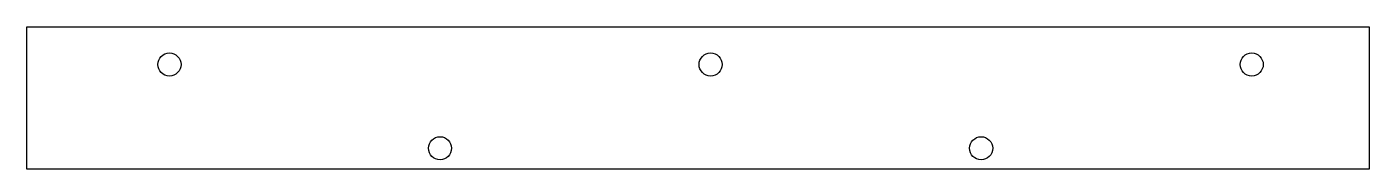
# Model space of a CAD drawing. Header units: millimetres. Extents: x -160 to 160, y -10 to 24.
import ezdxf

# ---------------------------------------------------------------- set-up
doc = ezdxf.new("R2010")
doc.units = ezdxf.units.MM
doc.layers.add('Sketch', color=7, linetype='CONTINUOUS')

msp = doc.modelspace()

# ---------------------------------------------------------------- linework, layer by layer
at = {"layer": 'Sketch'}
for p, q in [((-160, 24), (160, 24)), ((-160, -10), (-160, 24)), ((160, 24), (160, -10)), ((160, -10), (-160, -10))]:
    msp.add_line(p, q, dxfattribs=at)
for centre in [(-126, 15), (3, 15), (132, 15), (-61.5, -5), (67.5, -5)]:
    msp.add_circle(centre, 2.75, dxfattribs=at)

doc.saveas('drawing.dxf')
